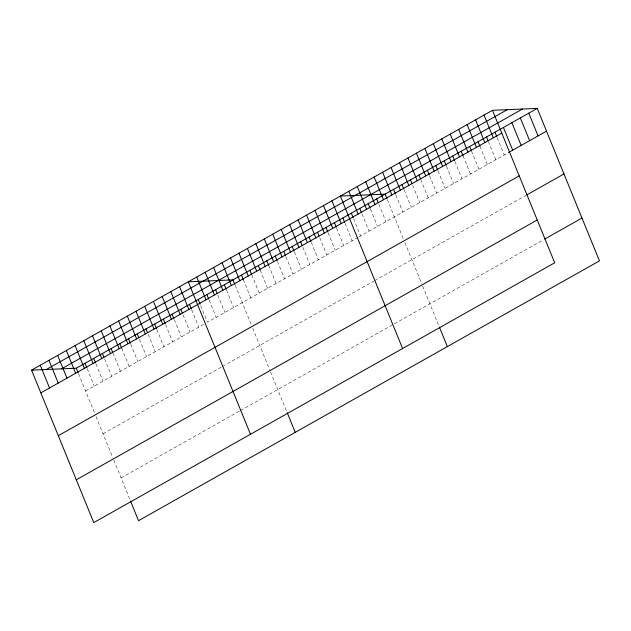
<?xml version="1.0" encoding="UTF-8"?>
<svg xmlns="http://www.w3.org/2000/svg" width="631" height="631" viewBox="0 0 631 631"><rect width="100%" height="100%" fill="white"/><g stroke="black" fill="none" stroke-linecap="round" stroke-linejoin="round"><path stroke-width="0.47" stroke-dasharray="3.15 2.37" d="M85.587 390.96L205.887 323.143M358.069 237.366L207.473 322.252L200.421 304.962M358.913 236.893L507.639 153.057M103.05 433.765L221.781 366.848M222.569 366.398L373.852 281.126M374.696 280.645L525.954 195.389M121.049 477.872L239.772 410.947M240.569 410.505L543.11 239.969M497.204 137.676L504.264 154.958M488.386 141.525L495.808 159.722M479.931 146.289L487.361 164.486M471.483 151.054L478.913 169.25M463.036 155.818L470.458 174.014M454.951 161.489L462.01 178.778M446.503 166.253L453.563 183.542M438.056 171.017L445.107 188.306M429.601 175.781L436.66 193.07M420.782 179.63L428.204 197.834M412.706 185.309L419.757 202.59M404.25 190.073L411.309 207.354M395.803 194.837L402.854 212.119M387.355 199.593L403.84 240.001M404.889 242.564L421.595 283.508M422.675 286.151L439.31 326.913M378.9 204.357L385.959 221.647M370.452 209.121L377.504 226.411M361.997 213.885L369.056 231.175M353.549 218.649L360.609 235.939M345.102 223.413L352.153 240.703M336.646 228.177L343.706 245.467M328.199 232.942L335.25 250.231M319.751 237.706L326.803 254.987M311.296 242.47L318.355 259.751M302.848 247.226L309.9 264.515M294.401 251.99L301.452 269.279M285.946 256.754L293.005 274.043M277.498 261.518L284.549 278.807M268.672 265.375L276.102 283.571M260.224 270.139L267.654 288.335M251.777 274.895L259.199 293.099M243.321 279.659L250.752 297.864M235.245 285.338L251.73 325.738M252.779 328.309L269.847 370.129M270.565 371.896L286.853 411.791M226.537 290.244L233.596 307.534M217.829 295.15L224.888 312.44M209.129 300.056L216.181 317.346M191.714 309.876L198.765 327.158M183.006 314.782L190.065 332.072M174.298 319.688L181.357 336.978M165.59 324.594L172.649 341.884M156.89 329.5L163.942 346.79M148.182 334.414L155.234 351.696M139.475 339.32L146.526 356.61M130.767 344.226L137.826 361.516M121.688 348.225L129.118 366.422M112.981 353.131L120.411 371.328M104.651 358.952L111.703 376.234M95.944 363.858L102.995 381.148M87.236 368.764L94.287 386.054M78.528 373.67L94.666 413.218M96.062 416.641L112.775 457.585M113.848 460.228L130.136 500.131"/><path stroke-width="0.95" d="M492.48 110.322L554.696 262.788L93.767 522.602L31.55 370.137L492.48 110.322L537.233 108.398L599.45 260.863L138.52 520.678L130.483 500.982M46.315 369.506L507.245 109.691M61.53 368.851L522.46 109.037M31.55 370.137L76.304 368.212L537.233 108.398M40.834 392.884L501.763 133.07M508.483 152.576L546.517 131.145M58.304 435.69L519.234 175.875M526.798 194.908L563.98 173.951M76.304 479.797L537.233 219.982M544.798 239.015L581.979 218.058M528.778 113.162L538.062 135.91M520.33 117.926L529.614 140.674M511.883 122.69L521.159 145.438M503.428 127.454L512.711 150.202M494.98 132.218L496.834 136.761M484.032 115.087L493.316 137.834M486.525 136.974L488.015 140.618M475.577 119.851L484.86 142.598M478.077 141.738L479.931 146.289M467.129 124.615L476.413 147.362M469.63 146.502L471.112 150.146M458.682 129.379L467.957 152.126M461.174 151.266L463.036 155.818M450.226 134.143L459.51 156.882M452.727 156.031L454.58 160.582M441.779 138.899L451.062 161.646M444.279 160.795L446.133 165.346M433.323 143.663L442.607 166.41M435.824 165.559L437.685 170.11M424.876 148.427L434.16 171.175M427.376 170.323L429.23 174.874M416.428 153.191L425.712 175.939M418.929 175.087L420.412 178.723M407.973 157.955L417.257 180.703M410.473 179.851L411.964 183.487M399.526 162.719L408.809 185.467M402.026 184.607L403.879 189.158M391.078 167.483L400.362 190.231M393.57 189.371L395.432 193.922M382.623 172.247L391.906 194.995M386.984 198.686L385.123 194.135L340.369 196.06L402.594 348.525M439.31 326.913L447.34 346.6M374.175 177.011L383.459 199.759M376.675 198.899L378.158 202.543M365.728 181.775L375.003 204.523M368.22 203.663L370.081 208.214M357.272 186.531L366.556 209.279M359.773 208.427L361.255 212.063M348.825 191.296L358.108 214.043M351.325 213.191L353.179 217.742M342.87 217.955L344.731 222.506M331.922 200.824L341.205 223.571M334.422 222.719L336.276 227.263M323.474 205.588L332.758 228.335M325.975 227.483L327.828 232.027M315.019 210.352L324.302 233.099M317.519 232.24L319.01 235.884M306.571 215.116L315.855 237.863M309.072 237.004L310.925 241.555M298.124 219.88L307.407 242.627M300.616 241.768L302.107 245.412M289.668 224.644L298.952 247.391M292.169 246.532L294.03 251.083M281.221 229.408L290.505 252.155M283.721 251.296L285.575 255.847M272.773 234.172L282.049 256.912M275.266 256.06L277.127 260.611M264.318 238.928L273.602 261.676M266.818 260.824L268.672 265.375M255.87 243.692L265.154 266.44M258.371 265.588L260.224 270.139M247.415 248.456L256.699 271.204M249.915 270.352L251.406 273.988M238.968 253.22L248.251 275.968M241.468 275.116L243.321 279.659M230.52 257.984L239.804 280.732M234.874 284.423L233.02 279.88L188.267 281.805L250.483 434.262M287.2 412.65L295.237 432.338M222.065 262.748L231.348 285.496M224.313 284.786L226.166 289.337M213.617 267.512L222.901 290.26M215.605 289.692L217.088 293.328M205.17 272.276L214.453 295.024M206.897 294.598L208.751 299.149M196.714 277.041L205.998 299.788M198.189 299.504L200.051 304.055M189.481 304.418L191.343 308.961M179.559 286.711L188.843 309.458M180.781 309.324L182.264 312.96M170.851 291.617L180.135 314.364M172.074 314.23L173.927 318.781M162.143 296.523L171.427 319.27M163.366 319.136L165.219 323.687M153.443 301.429L162.727 324.176M154.658 324.042L156.52 328.593M144.736 306.343L154.019 329.082M145.95 328.956L147.441 332.592M136.028 311.249L145.311 333.996M137.242 333.862L138.733 337.498M127.32 316.155L136.604 338.902M128.543 338.768L130.396 343.319M118.612 321.061L127.896 343.808M119.835 343.674L121.688 348.225M109.904 325.967L119.188 348.714M111.127 348.58L112.61 352.224M101.205 330.881L110.488 353.62M102.419 353.494L103.902 357.13M92.497 335.787L101.78 358.534M93.711 358.4L95.573 362.951M83.789 340.693L93.072 363.44M85.004 363.306L86.865 367.857M75.081 345.599L84.365 368.346M76.304 368.212L78.157 372.763M66.373 350.505L75.657 373.252M57.666 355.419L66.949 378.166M48.966 360.325L58.249 383.072M40.258 365.231L49.541 387.978"/></g></svg>
